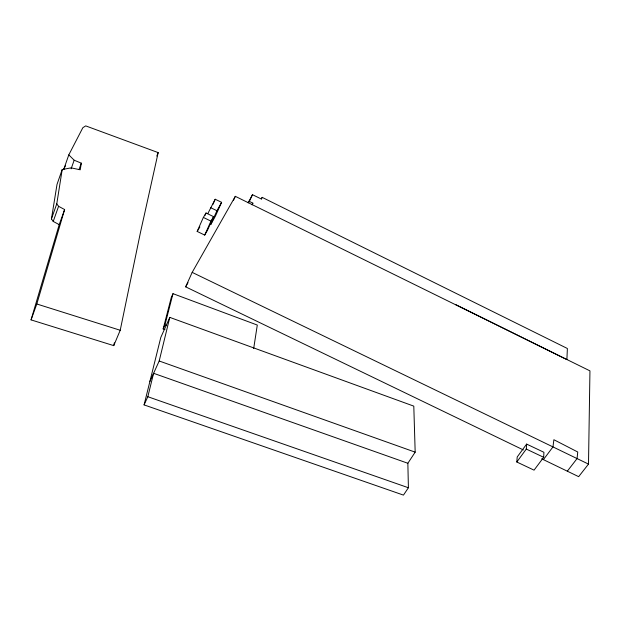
<?xml version="1.0" encoding="UTF-8"?>
<svg xmlns="http://www.w3.org/2000/svg" width="621" height="621" viewBox="0 0 621 621"><rect width="100%" height="100%" fill="white"/><g stroke="black" fill="none" stroke-linecap="round" stroke-linejoin="round"><path stroke-width="0.93" d="M541.675 458.795L578.656 476.664L588.498 464.104L589.95 370.869L235.32 196.329L192.176 272.378L185.656 286.848L523.356 449.946M543.678 457.304L543.918 452.29L526.631 444.1L517.2 457.002L516.812 462.001L534.052 470.151L543.678 457.304L526.29 449.068L526.631 444.1M253.679 348.56L257.296 325.055L172.987 293.671L171.249 297.583L163.16 328.936L164.969 329.604M56.775 203.82L62.193 169.556L71.066 167.849L80.233 169.797L81.304 163.16L74.171 160.21L68.807 154.862L82.849 127.693L85.714 125.892L158.176 152.603L140.493 232.293L120.218 330.263L113.744 345.633L31.05 319.885L59.205 224.639L64.623 209.549L58.584 206.304L56.775 203.82L51.434 218.941L53.22 221.425L59.205 224.639M51.434 218.941L57.023 184.375L62.193 169.556M113.744 345.633L114.342 342.784M144.08 404.892L147.829 396.718L153.597 373.299L407.857 463.266L408.401 487.749L403.464 495.108L144.08 404.892L149.909 381.403L159.193 360.987L169.797 317.385L413.796 406.134L415.177 452.15L407.787 463.375M149.909 381.403L160.816 337.397L169.797 317.385M163.16 328.936L164.938 324.962L172.987 293.671M31.05 319.885L36.81 303.995L64.623 209.549M68.807 154.862L63.676 169.502L65.578 165.465M71.12 168.819L74.171 160.21M53.22 221.425L58.584 206.304M79.014 169.549L81.304 163.16M156.787 156.065L158.176 152.603M197.167 231.423L203.354 217.428L206.04 212.987L213.577 216.667L207.344 230.57L204.697 235.087L197.167 231.423L199.869 226.929M204.883 215.603L206.04 212.987M207.771 213.678L215.208 199.248L221.612 202.33L215.448 216.061L210.736 224.554L216.946 210.721L221.612 202.33M212.91 204.41L215.208 199.248M204.697 235.087L210.946 221.123L213.577 216.667M233.387 200.567L235.32 196.329M248.175 202.857L252.468 194.691L261.262 198.976L262.186 197.369L567.384 348.497L566.888 359.621L455.403 304.445M248.967 202.236L252.468 194.691M252.095 204.845L252.879 203.168L248.959 201.165M261.402 199.038L262.186 197.369M252.149 204.534L252.879 203.168M185.656 286.848L188.023 282.671M516.812 462.001L526.29 449.068M543.422 459.633L552.969 446.91L553.878 439.722L577.747 451.995L577.072 458.57L567.322 471.184M36.81 303.995L120.218 330.263M147.829 396.718L408.401 487.749M159.193 360.987L415.177 452.15M164.938 324.962L166.754 325.629M210.465 207.608L216.946 210.721M192.176 272.378L588.498 464.104M203.354 217.428L210.946 221.123"/></g></svg>
